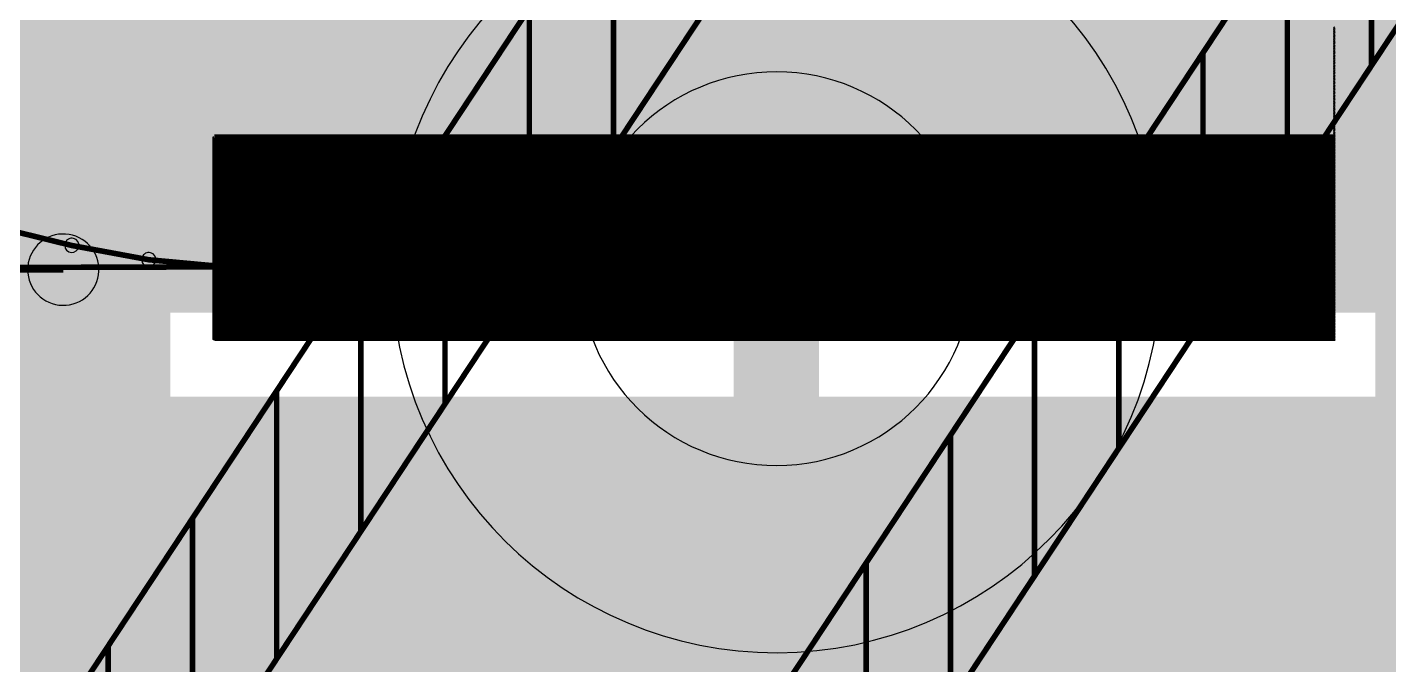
# Model space of a CAD drawing. Extents: x -57 to 2380, y -38 to 1737.
# Drawn here: x 62.5 to 157.9, y 458.9 to 503.6 of the extents above; entities that cross this region are included whole.
import ezdxf

# ---------------------------------------------------------------- set-up
doc = ezdxf.new("R2010")
doc.units = 9
for name, color, linetype, true_color in [('BottomLayer', 7, 'Continuous', 0x0000ff), ('Document', 7, 'Continuous', 0xffffff), ('TopSilkLayer', 7, 'Continuous', 0xffff00)]:
    doc.layers.add(name, color=color, linetype=linetype, true_color=true_color)

msp = doc.modelspace()

# ---------------------------------------------------------------- hatches: boundary and pattern name
at = {"layer": 'Document'}
for points in [[(830, 1191.61), (5, 1191.61), (5, 486.61), (830, 486.61)], [(765, 375.2), (765, 475.2), (65, 475.2), (65, 375.2)]]:
    msp.add_hatch(color=256, dxfattribs=at).paths.add_polyline_path(points)

# ---------------------------------------------------------------- linework, layer by layer
at = {"layer": 'BottomLayer'}
for points, const_width in [([(1900, 215), (1860, 215), (1760, 115), (325, 115), (55, 385), (55, 725), (30, 750), (30, 1290), (160, 1420), (434.96, 1420), (490, 1475.04), (490, 1604.96)], 35), ([(85, 791.61), (125, 751.61), (125, 610), (160, 575), (160, 390), (185, 365), (215, 365), (360, 220), (830, 220), (1000, 390), (1845, 390), (1923, 468), (1923, 828), (2040, 945)], 6), ([(1259.84, 346.46), (1168.38, 255), (890, 255), (840, 205), (355, 205), (210, 350), (175, 350), (115, 410), (115, 425.2), (115, 536.61)], 6)]:
    msp.add_lwpolyline(points, dxfattribs=dict(at, const_width=const_width))
at = {"layer": 'Document', "const_width": 0.39}
for points in [[(5.07, 1381.71), (374.19, 830.22), (9.05, 277.28)], [(-0.54, 281.55), (361.76, 830.18), (-0.54, 1371.48)], [(168.54, 593.46), (150.83, 566.63), (144.92, 557.69), (127.21, 530.86), (109.49, 504.03), (91.77, 477.2), (79.96, 459.32), (62.25, 432.49), (44.53, 405.66), (26.81, 378.83), (9.1, 352), (-0.54, 337.4), (-0.54, 356.2), (26.81, 397.63), (38.62, 415.51), (91.77, 496), (103.58, 513.89), (115.4, 531.77), (127.21, 549.66), (156.73, 594.37)], [(162.64, 528.66), (144.92, 501.83), (133.11, 483.95), (127.21, 475), (109.49, 448.17), (91.77, 421.35), (74.06, 394.52), (38.62, 340.86), (-0.54, 281.55)], [(38.62, 322.07), (50.43, 339.95), (68.15, 366.78), (79.96, 384.67), (91.77, 402.55), (103.58, 420.44), (121.3, 447.26), (133.11, 465.15), (144.92, 483.04), (156.73, 500.92), (174.45, 527.75)], [(156.73, 500.92), (156.73, 519.72)], [(103.58, 495.09), (103.58, 513.89)], [(150.83, 491.98), (150.83, 510.77)], [(97.68, 486.15), (97.68, 504.94)], [(144.92, 483.04), (144.92, 501.83)], [(154.2, 495.91), (75.6, 495.91)], [(75.6, 495.81), (154.2, 495.81)], [(154.2, 495.71), (75.6, 495.71)], [(75.6, 495.61), (154.2, 495.61)], [(154.2, 495.51), (75.6, 495.51)], [(75.6, 495.41), (154.2, 495.41)], [(154.2, 495.31), (75.6, 495.31)], [(91.77, 477.2), (91.77, 496)], [(75.6, 495.21), (154.2, 495.21)], [(154.2, 495.11), (75.6, 495.11)], [(75.6, 495.01), (154.2, 495.01)], [(154.2, 494.91), (75.6, 494.91)], [(75.6, 494.81), (154.2, 494.81)], [(154.2, 494.71), (75.6, 494.71)], [(75.6, 494.61), (154.2, 494.61)], [(154.2, 494.51), (75.6, 494.51)], [(75.6, 494.41), (154.2, 494.41)], [(154.2, 494.31), (75.6, 494.31)], [(75.6, 494.21), (154.2, 494.21)], [(154.2, 494.11), (75.6, 494.11)], [(75.6, 494.01), (154.2, 494.01)], [(154.2, 493.91), (75.6, 493.91)], [(75.6, 493.81), (154.2, 493.81)], [(154.2, 493.71), (75.6, 493.71)], [(75.6, 493.61), (154.2, 493.61)], [(154.2, 493.51), (75.6, 493.51)], [(75.6, 493.41), (154.2, 493.41)], [(154.2, 493.31), (75.6, 493.31)], [(75.6, 493.21), (154.2, 493.21)], [(154.2, 493.11), (75.6, 493.11)], [(75.6, 493.01), (154.2, 493.01)], [(154.2, 492.91), (75.6, 492.91)], [(75.6, 492.81), (154.2, 492.81)], [(154.2, 492.71), (75.6, 492.71)], [(75.6, 492.61), (154.2, 492.61)], [(154.2, 492.51), (75.6, 492.51)], [(139.02, 474.09), (139.02, 492.89)], [(75.6, 492.41), (154.2, 492.41)], [(154.2, 492.31), (75.6, 492.31)], [(75.6, 492.21), (154.2, 492.21)], [(154.2, 492.11), (75.6, 492.11)], [(75.6, 492.01), (154.2, 492.01)], [(154.2, 491.91), (75.6, 491.91)], [(75.6, 491.81), (154.2, 491.81)], [(154.2, 491.71), (75.6, 491.71)], [(75.6, 491.61), (154.2, 491.61)], [(154.2, 491.51), (75.6, 491.51)], [(75.6, 491.41), (154.2, 491.41)], [(154.2, 491.31), (75.6, 491.31)], [(75.6, 491.21), (154.2, 491.21)], [(154.2, 491.11), (75.6, 491.11)], [(75.6, 491.01), (154.2, 491.01)], [(154.2, 490.91), (75.6, 490.91)], [(75.6, 490.81), (154.2, 490.81)], [(154.2, 490.71), (75.6, 490.71)], [(75.6, 490.61), (154.2, 490.61)], [(60.3, 489.61), (65.6, 488.31), (71, 487.31), (76.4, 486.81), (1.9, 486.61), (65, 486.61)], [(154.2, 490.51), (75.6, 490.51)], [(75.6, 490.41), (154.2, 490.41)], [(154.2, 490.31), (75.6, 490.31)], [(75.6, 490.21), (154.2, 490.21)], [(154.2, 490.11), (75.6, 490.11)], [(75.6, 490.01), (154.2, 490.01)], [(154.2, 489.91), (75.6, 489.91)], [(75.6, 489.81), (154.2, 489.81)], [(154.2, 489.71), (75.6, 489.71)], [(75.6, 489.61), (154.2, 489.61)], [(154.2, 489.51), (75.6, 489.51)], [(75.6, 489.41), (154.2, 489.41)], [(154.2, 489.31), (75.6, 489.31)], [(75.6, 489.21), (154.2, 489.21)], [(154.2, 489.11), (75.6, 489.11)], [(75.6, 489.01), (154.2, 489.01)], [(154.2, 488.91), (75.6, 488.91)], [(75.6, 488.81), (154.2, 488.81)], [(154.2, 488.71), (75.6, 488.71)], [(75.6, 488.61), (154.2, 488.61)], [(154.2, 488.51), (75.6, 488.51)], [(75.6, 488.41), (154.2, 488.41)], [(154.2, 488.31), (75.6, 488.31)], [(75.6, 488.21), (154.2, 488.21)], [(154.2, 488.11), (75.6, 488.11)], [(75.6, 488.01), (154.2, 488.01)], [(154.2, 487.91), (75.6, 487.91)], [(75.6, 487.81), (154.2, 487.81)], [(154.2, 487.71), (75.6, 487.71)], [(75.6, 487.61), (154.2, 487.61)], [(154.2, 487.51), (75.6, 487.51)], [(75.6, 487.41), (154.2, 487.41)], [(154.2, 487.31), (75.6, 487.31)], [(75.6, 487.21), (154.2, 487.21)], [(154.2, 487.11), (75.6, 487.11)], [(75.6, 487.01), (154.2, 487.01)], [(154.2, 486.91), (75.6, 486.91)], [(75.6, 486.81), (76.4, 486.81), (154.2, 486.81)], [(85.87, 468.26), (85.87, 487.06)], [(154.2, 486.71), (75.6, 486.71)], [(154.2, 486.51), (75.6, 486.51)], [(75.6, 486.41), (154.2, 486.41)], [(154.2, 486.31), (75.6, 486.31)], [(75.6, 486.21), (154.2, 486.21)], [(154.2, 486.11), (75.6, 486.11)], [(75.6, 486.01), (154.2, 486.01)], [(154.2, 485.91), (75.6, 485.91)], [(75.6, 485.81), (154.2, 485.81)], [(154.2, 485.71), (75.6, 485.71)], [(75.6, 485.61), (154.2, 485.61)], [(154.2, 485.51), (75.6, 485.51)], [(75.6, 485.41), (154.2, 485.41)], [(154.2, 485.31), (75.6, 485.31)], [(75.6, 485.21), (154.2, 485.21)], [(154.2, 485.11), (75.6, 485.11)], [(75.6, 485.01), (154.2, 485.01)], [(154.2, 484.91), (75.6, 484.91)], [(75.6, 484.81), (154.2, 484.81)], [(154.2, 484.71), (75.6, 484.71)], [(75.6, 484.61), (154.2, 484.61)], [(154.2, 484.51), (75.6, 484.51)], [(75.6, 484.41), (154.2, 484.41)], [(154.2, 484.31), (75.6, 484.31)], [(75.6, 484.21), (154.2, 484.21)], [(154.2, 484.11), (75.6, 484.11)], [(75.6, 484.01), (154.2, 484.01)], [(154.2, 483.91), (75.6, 483.91)], [(133.11, 465.15), (133.11, 483.95)], [(75.6, 483.81), (154.2, 483.81)], [(154.2, 483.71), (75.6, 483.71)], [(75.6, 483.61), (154.2, 483.61)], [(154.2, 483.51), (75.6, 483.51)], [(75.6, 483.41), (154.2, 483.41)], [(154.2, 483.31), (75.6, 483.31)], [(75.6, 483.21), (154.2, 483.21)], [(154.2, 483.11), (75.6, 483.11)], [(75.6, 483.01), (154.2, 483.01)], [(154.2, 482.91), (75.6, 482.91)], [(75.6, 482.81), (154.2, 482.81)], [(154.2, 482.71), (75.6, 482.71)], [(75.6, 482.61), (154.2, 482.61)], [(154.2, 482.51), (75.6, 482.51)], [(75.6, 482.41), (154.2, 482.41)], [(154.2, 482.31), (75.6, 482.31)], [(75.6, 482.21), (154.2, 482.21)], [(154.2, 482.11), (75.6, 482.11)], [(75.6, 482.01), (154.2, 482.01)], [(154.2, 481.91), (75.6, 481.91)], [(75.6, 481.81), (154.2, 481.81)], [(79.96, 459.32), (79.96, 478.11)], [(127.21, 456.21), (127.21, 475)], [(74.06, 450.37), (74.06, 469.17)], [(121.3, 447.26), (121.3, 466.06)], [(68.15, 441.43), (68.15, 460.23)]]:
    msp.add_lwpolyline(points, dxfattribs=at)
at = {"layer": 'Document'}
for points, const_width in [([(1.9, 1186.61), (1.9, 486.61), (828.7, 486.61), (828.7, 1186.61), (1.9, 1186.61)], 6), ([(765, 586.61), (765, 486.61), (65, 486.61), (65, 586.61), (765, 586.61)], 5)]:
    msp.add_lwpolyline(points, close=True, dxfattribs=dict(at, const_width=const_width))
for centre, radius, start, end in [((115, 486.76), 27, 180.31831, 179.68169), ((154.13, 503.564), 0.05, 66.8699, 6.8699), ((154.13, 503.464), 0.05, 66.8699, 6.8699), ((154.13, 503.364), 0.05, 66.8699, 6.8699), ((154.13, 503.264), 0.05, 66.8699, 6.8699), ((154.13, 503.164), 0.05, 66.8699, 6.8699), ((154.13, 503.064), 0.05, 66.8699, 6.8699), ((154.13, 502.964), 0.05, 66.8699, 6.8699), ((154.13, 502.864), 0.05, 66.8699, 6.8699), ((154.13, 502.764), 0.05, 66.8699, 6.8699), ((154.13, 502.664), 0.05, 66.8699, 6.8699), ((154.13, 502.564), 0.05, 66.8699, 6.8699), ((154.13, 502.464), 0.05, 66.8699, 6.8699), ((154.13, 502.364), 0.05, 66.8699, 6.8699), ((154.13, 502.264), 0.05, 66.8699, 6.8699), ((154.13, 502.164), 0.05, 66.8699, 6.8699), ((154.13, 502.064), 0.05, 66.8699, 6.8699), ((154.13, 501.964), 0.05, 66.8699, 6.8699), ((154.13, 501.864), 0.05, 66.8699, 6.8699), ((154.13, 501.764), 0.05, 66.8699, 6.8699), ((154.13, 501.664), 0.05, 66.8699, 6.8699), ((154.13, 501.564), 0.05, 66.8699, 6.8699), ((154.13, 501.464), 0.05, 66.8699, 6.8699), ((154.13, 501.364), 0.05, 66.8699, 6.8699), ((154.13, 501.264), 0.05, 66.8699, 6.8699), ((115, 486.685), 13.8, 180.31139, 179.68861), ((154.13, 501.164), 0.05, 66.8699, 6.8699), ((154.13, 501.064), 0.05, 66.8699, 6.8699), ((154.13, 500.964), 0.05, 66.8699, 6.8699), ((154.13, 500.864), 0.05, 66.8699, 6.8699), ((154.13, 500.764), 0.05, 66.8699, 6.8699), ((154.13, 500.664), 0.05, 66.8699, 6.8699), ((154.13, 500.564), 0.05, 66.8699, 6.8699), ((154.13, 500.464), 0.05, 66.8699, 6.8699), ((154.13, 500.364), 0.05, 66.8699, 6.8699), ((154.13, 500.264), 0.05, 66.8699, 6.8699), ((154.13, 500.164), 0.05, 66.8699, 6.8699), ((154.13, 500.064), 0.05, 66.8699, 6.8699), ((154.13, 499.964), 0.05, 66.8699, 6.8699), ((154.13, 499.864), 0.05, 66.8699, 6.8699), ((154.13, 499.764), 0.05, 66.8699, 6.8699), ((154.13, 499.664), 0.05, 66.8699, 6.8699), ((154.13, 499.564), 0.05, 66.8699, 6.8699), ((154.13, 499.464), 0.05, 66.8699, 6.8699), ((154.13, 499.364), 0.05, 66.8699, 6.8699), ((154.13, 499.264), 0.05, 66.8699, 6.8699), ((154.13, 499.164), 0.05, 66.8699, 6.8699), ((154.13, 499.064), 0.05, 66.8699, 6.8699), ((154.13, 498.964), 0.05, 66.8699, 6.8699), ((154.13, 498.864), 0.05, 66.8699, 6.8699), ((154.13, 498.764), 0.05, 66.8699, 6.8699), ((154.13, 498.664), 0.05, 66.8699, 6.8699), ((154.13, 498.564), 0.05, 66.8699, 6.8699), ((154.13, 498.464), 0.05, 66.8699, 6.8699), ((154.13, 498.364), 0.05, 66.8699, 6.8699), ((154.13, 498.264), 0.05, 66.8699, 6.8699), ((154.13, 498.164), 0.05, 66.8699, 6.8699), ((154.13, 498.064), 0.05, 66.8699, 6.8699), ((154.13, 497.964), 0.05, 66.8699, 6.8699), ((154.13, 497.864), 0.05, 66.8699, 6.8699), ((154.13, 497.764), 0.05, 66.8699, 6.8699), ((154.13, 497.664), 0.05, 66.8699, 6.8699), ((154.13, 497.564), 0.05, 66.8699, 6.8699), ((154.13, 497.464), 0.05, 66.8699, 6.8699), ((154.13, 497.364), 0.05, 66.8699, 6.8699), ((154.13, 497.264), 0.05, 66.8699, 6.8699), ((154.13, 497.164), 0.05, 66.8699, 6.8699), ((154.13, 497.064), 0.05, 66.8699, 6.8699), ((154.13, 496.964), 0.05, 66.8699, 6.8699), ((154.13, 496.864), 0.05, 66.8699, 6.8699), ((154.13, 496.764), 0.05, 66.8699, 6.8699), ((154.13, 496.664), 0.05, 66.8699, 6.8699), ((154.13, 496.564), 0.05, 66.8699, 6.8699), ((154.13, 496.464), 0.05, 66.8699, 6.8699), ((75.53, 495.864), 0.05, 66.8699, 6.8699), ((75.53, 495.764), 0.05, 66.8699, 6.8699), ((75.53, 495.664), 0.05, 66.8699, 6.8699), ((75.53, 495.564), 0.05, 66.8699, 6.8699), ((75.53, 495.464), 0.05, 66.8699, 6.8699), ((154.13, 496.364), 0.05, 66.8699, 6.8699), ((154.13, 496.264), 0.05, 66.8699, 6.8699), ((154.13, 496.164), 0.05, 66.8699, 6.8699), ((154.13, 496.064), 0.05, 66.8699, 6.8699), ((154.13, 495.964), 0.05, 66.8699, 6.8699), ((154.13, 495.864), 0.05, 66.8699, 6.8699), ((154.13, 495.764), 0.05, 66.8699, 6.8699), ((154.13, 495.664), 0.05, 66.8699, 6.8699), ((154.13, 495.564), 0.05, 66.8699, 6.8699), ((154.13, 495.464), 0.05, 66.8699, 6.8699), ((75.53, 495.364), 0.05, 66.8699, 6.8699), ((75.53, 495.264), 0.05, 66.8699, 6.8699), ((75.53, 495.164), 0.05, 66.8699, 6.8699), ((75.53, 495.064), 0.05, 66.8699, 6.8699), ((75.53, 494.964), 0.05, 66.8699, 6.8699), ((75.53, 494.864), 0.05, 66.8699, 6.8699), ((75.53, 494.764), 0.05, 66.8699, 6.8699), ((75.53, 494.664), 0.05, 66.8699, 6.8699), ((75.53, 494.564), 0.05, 66.8699, 6.8699), ((154.13, 495.364), 0.05, 66.8699, 6.8699), ((154.13, 495.264), 0.05, 66.8699, 6.8699), ((154.13, 495.164), 0.05, 66.8699, 6.8699), ((154.13, 495.064), 0.05, 66.8699, 6.8699), ((154.13, 494.964), 0.05, 66.8699, 6.8699), ((154.13, 494.864), 0.05, 66.8699, 6.8699), ((154.13, 494.764), 0.05, 66.8699, 6.8699), ((154.13, 494.664), 0.05, 66.8699, 6.8699), ((154.13, 494.564), 0.05, 66.8699, 6.8699), ((75.53, 494.464), 0.05, 66.8699, 6.8699), ((75.53, 494.364), 0.05, 66.8699, 6.8699), ((75.53, 494.264), 0.05, 66.8699, 6.8699), ((75.53, 494.164), 0.05, 66.8699, 6.8699), ((75.53, 494.064), 0.05, 66.8699, 6.8699), ((75.53, 493.964), 0.05, 66.8699, 6.8699), ((75.53, 493.864), 0.05, 66.8699, 6.8699), ((75.53, 493.764), 0.05, 66.8699, 6.8699), ((75.53, 493.664), 0.05, 66.8699, 6.8699), ((75.53, 493.564), 0.05, 66.8699, 6.8699), ((154.13, 494.464), 0.05, 66.8699, 6.8699), ((154.13, 494.364), 0.05, 66.8699, 6.8699), ((154.13, 494.264), 0.05, 66.8699, 6.8699), ((154.13, 494.164), 0.05, 66.8699, 6.8699), ((154.13, 494.064), 0.05, 66.8699, 6.8699), ((154.13, 493.964), 0.05, 66.8699, 6.8699), ((154.13, 493.864), 0.05, 66.8699, 6.8699), ((154.13, 493.764), 0.05, 66.8699, 6.8699), ((154.13, 493.664), 0.05, 66.8699, 6.8699), ((154.13, 493.564), 0.05, 66.8699, 6.8699), ((75.53, 493.464), 0.05, 66.8699, 6.8699), ((75.53, 493.364), 0.05, 66.8699, 6.8699), ((75.53, 493.264), 0.05, 66.8699, 6.8699), ((75.53, 493.164), 0.05, 66.8699, 6.8699), ((75.53, 493.064), 0.05, 66.8699, 6.8699), ((75.53, 492.964), 0.05, 66.8699, 6.8699), ((75.53, 492.864), 0.05, 66.8699, 6.8699), ((75.53, 492.764), 0.05, 66.8699, 6.8699), ((75.53, 492.664), 0.05, 66.8699, 6.8699), ((154.13, 493.464), 0.05, 66.8699, 6.8699), ((154.13, 493.364), 0.05, 66.8699, 6.8699), ((154.13, 493.264), 0.05, 66.8699, 6.8699), ((154.13, 493.164), 0.05, 66.8699, 6.8699), ((154.13, 493.064), 0.05, 66.8699, 6.8699), ((154.13, 492.964), 0.05, 66.8699, 6.8699), ((154.13, 492.864), 0.05, 66.8699, 6.8699), ((154.13, 492.764), 0.05, 66.8699, 6.8699), ((154.13, 492.664), 0.05, 66.8699, 6.8699), ((75.53, 492.564), 0.05, 66.8699, 6.8699), ((75.53, 492.464), 0.05, 66.8699, 6.8699), ((75.53, 492.364), 0.05, 66.8699, 6.8699), ((75.53, 492.264), 0.05, 66.8699, 6.8699), ((75.53, 492.164), 0.05, 66.8699, 6.8699), ((75.53, 492.064), 0.05, 66.8699, 6.8699), ((75.53, 491.964), 0.05, 66.8699, 6.8699), ((75.53, 491.864), 0.05, 66.8699, 6.8699), ((75.53, 491.764), 0.05, 66.8699, 6.8699), ((75.53, 491.664), 0.05, 66.8699, 6.8699), ((154.13, 492.564), 0.05, 66.8699, 6.8699), ((154.13, 492.464), 0.05, 66.8699, 6.8699), ((154.13, 492.364), 0.05, 66.8699, 6.8699), ((154.13, 492.264), 0.05, 66.8699, 6.8699), ((154.13, 492.164), 0.05, 66.8699, 6.8699), ((154.13, 492.064), 0.05, 66.8699, 6.8699), ((154.13, 491.964), 0.05, 66.8699, 6.8699), ((154.13, 491.864), 0.05, 66.8699, 6.8699), ((154.13, 491.764), 0.05, 66.8699, 6.8699), ((154.13, 491.664), 0.05, 66.8699, 6.8699), ((75.53, 491.564), 0.05, 66.8699, 6.8699), ((75.53, 491.464), 0.05, 66.8699, 6.8699), ((75.53, 491.364), 0.05, 66.8699, 6.8699), ((75.53, 491.264), 0.05, 66.8699, 6.8699), ((75.53, 491.164), 0.05, 66.8699, 6.8699), ((75.53, 491.064), 0.05, 66.8699, 6.8699), ((75.53, 490.964), 0.05, 66.8699, 6.8699), ((75.53, 490.864), 0.05, 66.8699, 6.8699), ((75.53, 490.764), 0.05, 66.8699, 6.8699), ((154.13, 491.564), 0.05, 66.8699, 6.8699), ((154.13, 491.464), 0.05, 66.8699, 6.8699), ((154.13, 491.364), 0.05, 66.8699, 6.8699), ((154.13, 491.264), 0.05, 66.8699, 6.8699), ((154.13, 491.164), 0.05, 66.8699, 6.8699), ((154.13, 491.064), 0.05, 66.8699, 6.8699), ((154.13, 490.964), 0.05, 66.8699, 6.8699), ((154.13, 490.864), 0.05, 66.8699, 6.8699), ((154.13, 490.764), 0.05, 66.8699, 6.8699), ((75.53, 490.664), 0.05, 66.8699, 6.8699), ((75.53, 490.564), 0.05, 66.8699, 6.8699), ((75.53, 490.464), 0.05, 66.8699, 6.8699), ((75.53, 490.364), 0.05, 66.8699, 6.8699), ((75.53, 490.264), 0.05, 66.8699, 6.8699), ((75.53, 490.164), 0.05, 66.8699, 6.8699), ((75.53, 490.064), 0.05, 66.8699, 6.8699), ((75.53, 489.964), 0.05, 66.8699, 6.8699), ((75.53, 489.864), 0.05, 66.8699, 6.8699), ((75.53, 489.764), 0.05, 66.8699, 6.8699), ((154.13, 490.664), 0.05, 66.8699, 6.8699), ((154.13, 490.564), 0.05, 66.8699, 6.8699), ((154.13, 490.464), 0.05, 66.8699, 6.8699), ((154.13, 490.364), 0.05, 66.8699, 6.8699), ((154.13, 490.264), 0.05, 66.8699, 6.8699), ((154.13, 490.164), 0.05, 66.8699, 6.8699), ((154.13, 490.064), 0.05, 66.8699, 6.8699), ((154.13, 489.964), 0.05, 66.8699, 6.8699), ((154.13, 489.864), 0.05, 66.8699, 6.8699), ((154.13, 489.764), 0.05, 66.8699, 6.8699), ((65, 486.617), 2.5, 180.14948, 174.87142), ((65.6, 488.319), 0.5, 181.05209, 160.02326), ((65.6, 488.319), 0.5, 181.05209, 160.02326), ((65.6, 488.319), 0.5, 181.05209, 160.02326), ((75.53, 489.664), 0.05, 66.8699, 6.8699), ((75.53, 489.564), 0.05, 66.8699, 6.8699), ((75.53, 489.464), 0.05, 66.8699, 6.8699), ((75.53, 489.364), 0.05, 66.8699, 6.8699), ((75.53, 489.264), 0.05, 66.8699, 6.8699), ((75.53, 489.164), 0.05, 66.8699, 6.8699), ((75.53, 489.064), 0.05, 66.8699, 6.8699), ((75.53, 488.964), 0.05, 66.8699, 6.8699), ((75.53, 488.864), 0.05, 66.8699, 6.8699), ((154.13, 489.664), 0.05, 66.8699, 6.8699), ((154.13, 489.564), 0.05, 66.8699, 6.8699), ((154.13, 489.464), 0.05, 66.8699, 6.8699), ((154.13, 489.364), 0.05, 66.8699, 6.8699), ((154.13, 489.264), 0.05, 66.8699, 6.8699), ((154.13, 489.164), 0.05, 66.8699, 6.8699), ((154.13, 489.064), 0.05, 66.8699, 6.8699), ((154.13, 488.964), 0.05, 66.8699, 6.8699), ((154.13, 488.864), 0.05, 66.8699, 6.8699), ((75.53, 488.764), 0.05, 66.8699, 6.8699), ((75.53, 488.664), 0.05, 66.8699, 6.8699), ((75.53, 488.564), 0.05, 66.8699, 6.8699), ((75.53, 488.464), 0.05, 66.8699, 6.8699), ((75.53, 488.364), 0.05, 66.8699, 6.8699), ((75.53, 488.264), 0.05, 66.8699, 6.8699), ((75.53, 488.164), 0.05, 66.8699, 6.8699), ((75.53, 488.064), 0.05, 66.8699, 6.8699), ((75.53, 487.964), 0.05, 66.8699, 6.8699), ((75.53, 487.864), 0.05, 66.8699, 6.8699), ((154.13, 488.764), 0.05, 66.8699, 6.8699), ((154.13, 488.664), 0.05, 66.8699, 6.8699), ((154.13, 488.564), 0.05, 66.8699, 6.8699), ((154.13, 488.464), 0.05, 66.8699, 6.8699), ((154.13, 488.364), 0.05, 66.8699, 6.8699), ((154.13, 488.264), 0.05, 66.8699, 6.8699), ((154.13, 488.164), 0.05, 66.8699, 6.8699), ((154.13, 488.064), 0.05, 66.8699, 6.8699), ((154.13, 487.964), 0.05, 66.8699, 6.8699), ((154.13, 487.864), 0.05, 66.8699, 6.8699), ((71, 487.319), 0.5, 181.05209, 160.02326), ((71, 487.319), 0.5, 181.05209, 160.02326), ((71, 487.319), 0.5, 181.05209, 160.02326), ((75.53, 487.764), 0.05, 66.8699, 6.8699), ((75.53, 487.664), 0.05, 66.8699, 6.8699), ((75.53, 487.564), 0.05, 66.8699, 6.8699), ((75.53, 487.464), 0.05, 66.8699, 6.8699), ((75.53, 487.364), 0.05, 66.8699, 6.8699), ((75.53, 487.264), 0.05, 66.8699, 6.8699), ((75.53, 487.164), 0.05, 66.8699, 6.8699), ((75.53, 487.064), 0.05, 66.8699, 6.8699), ((75.53, 486.964), 0.05, 66.8699, 6.8699), ((75.53, 486.864), 0.05, 66.8699, 6.8699), ((76.4, 486.819), 0.5, 181.05209, 160.02326), ((76.4, 486.819), 0.5, 181.05209, 160.02326), ((76.4, 486.819), 0.5, 181.05209, 160.02326), ((81.9, 486.619), 0.5, 181.05209, 160.02326), ((81.9, 486.619), 0.5, 181.05209, 160.02326), ((81.9, 486.619), 0.5, 181.05209, 160.02326), ((154.13, 487.764), 0.05, 66.8699, 6.8699), ((154.13, 487.664), 0.05, 66.8699, 6.8699), ((154.13, 487.564), 0.05, 66.8699, 6.8699), ((154.13, 487.464), 0.05, 66.8699, 6.8699), ((154.13, 487.364), 0.05, 66.8699, 6.8699), ((154.13, 487.264), 0.05, 66.8699, 6.8699), ((154.13, 487.164), 0.05, 66.8699, 6.8699), ((154.13, 487.064), 0.05, 66.8699, 6.8699), ((154.13, 486.964), 0.05, 66.8699, 6.8699), ((154.13, 486.864), 0.05, 66.8699, 6.8699), ((75.53, 486.764), 0.05, 66.8699, 6.8699), ((75.53, 486.664), 0.05, 66.8699, 6.8699), ((75.53, 486.564), 0.05, 66.8699, 6.8699), ((75.53, 486.464), 0.05, 66.8699, 6.8699), ((75.53, 486.364), 0.05, 66.8699, 6.8699), ((75.53, 486.264), 0.05, 66.8699, 6.8699), ((75.53, 486.164), 0.05, 66.8699, 6.8699), ((75.53, 486.064), 0.05, 66.8699, 6.8699), ((75.53, 485.964), 0.05, 66.8699, 6.8699), ((154.13, 486.764), 0.05, 66.8699, 6.8699), ((154.13, 486.664), 0.05, 66.8699, 6.8699), ((154.13, 486.564), 0.05, 66.8699, 6.8699), ((154.13, 486.464), 0.05, 66.8699, 6.8699), ((154.13, 486.364), 0.05, 66.8699, 6.8699), ((154.13, 486.264), 0.05, 66.8699, 6.8699), ((154.13, 486.164), 0.05, 66.8699, 6.8699), ((154.13, 486.064), 0.05, 66.8699, 6.8699), ((154.13, 485.964), 0.05, 66.8699, 6.8699), ((75.53, 485.864), 0.05, 66.8699, 6.8699), ((75.53, 485.764), 0.05, 66.8699, 6.8699), ((75.53, 485.664), 0.05, 66.8699, 6.8699), ((75.53, 485.564), 0.05, 66.8699, 6.8699), ((75.53, 485.464), 0.05, 66.8699, 6.8699), ((75.53, 485.364), 0.05, 66.8699, 6.8699), ((75.53, 485.264), 0.05, 66.8699, 6.8699), ((75.53, 485.164), 0.05, 66.8699, 6.8699), ((75.53, 485.064), 0.05, 66.8699, 6.8699), ((75.53, 484.964), 0.05, 66.8699, 6.8699), ((154.13, 485.864), 0.05, 66.8699, 6.8699), ((154.13, 485.764), 0.05, 66.8699, 6.8699), ((154.13, 485.664), 0.05, 66.8699, 6.8699), ((154.13, 485.564), 0.05, 66.8699, 6.8699), ((154.13, 485.464), 0.05, 66.8699, 6.8699), ((154.13, 485.364), 0.05, 66.8699, 6.8699), ((154.13, 485.264), 0.05, 66.8699, 6.8699), ((154.13, 485.164), 0.05, 66.8699, 6.8699), ((154.13, 485.064), 0.05, 66.8699, 6.8699), ((154.13, 484.964), 0.05, 66.8699, 6.8699), ((75.53, 484.864), 0.05, 66.8699, 6.8699), ((75.53, 484.764), 0.05, 66.8699, 6.8699), ((75.53, 484.664), 0.05, 66.8699, 6.8699), ((75.53, 484.564), 0.05, 66.8699, 6.8699), ((75.53, 484.464), 0.05, 66.8699, 6.8699), ((75.53, 484.364), 0.05, 66.8699, 6.8699), ((75.53, 484.264), 0.05, 66.8699, 6.8699), ((75.53, 484.164), 0.05, 66.8699, 6.8699), ((75.53, 484.064), 0.05, 66.8699, 6.8699), ((154.13, 484.864), 0.05, 66.8699, 6.8699), ((154.13, 484.764), 0.05, 66.8699, 6.8699), ((154.13, 484.664), 0.05, 66.8699, 6.8699), ((154.13, 484.564), 0.05, 66.8699, 6.8699), ((154.13, 484.464), 0.05, 66.8699, 6.8699), ((154.13, 484.364), 0.05, 66.8699, 6.8699), ((154.13, 484.264), 0.05, 66.8699, 6.8699), ((154.13, 484.164), 0.05, 66.8699, 6.8699), ((154.13, 484.064), 0.05, 66.8699, 6.8699), ((75.53, 483.964), 0.05, 66.8699, 6.8699), ((75.53, 483.864), 0.05, 66.8699, 6.8699), ((75.53, 483.764), 0.05, 66.8699, 6.8699), ((75.53, 483.664), 0.05, 66.8699, 6.8699), ((75.53, 483.564), 0.05, 66.8699, 6.8699), ((75.53, 483.464), 0.05, 66.8699, 6.8699), ((75.53, 483.364), 0.05, 66.8699, 6.8699), ((75.53, 483.264), 0.05, 66.8699, 6.8699), ((75.53, 483.164), 0.05, 66.8699, 6.8699), ((75.53, 483.064), 0.05, 66.8699, 6.8699), ((154.13, 483.964), 0.05, 66.8699, 6.8699), ((154.13, 483.864), 0.05, 66.8699, 6.8699), ((154.13, 483.764), 0.05, 66.8699, 6.8699), ((154.13, 483.664), 0.05, 66.8699, 6.8699), ((154.13, 483.564), 0.05, 66.8699, 6.8699), ((154.13, 483.464), 0.05, 66.8699, 6.8699), ((154.13, 483.364), 0.05, 66.8699, 6.8699), ((154.13, 483.264), 0.05, 66.8699, 6.8699), ((154.13, 483.164), 0.05, 66.8699, 6.8699), ((154.13, 483.064), 0.05, 66.8699, 6.8699), ((75.53, 482.964), 0.05, 66.8699, 6.8699), ((75.53, 482.864), 0.05, 66.8699, 6.8699), ((75.53, 482.764), 0.05, 66.8699, 6.8699), ((75.53, 482.664), 0.05, 66.8699, 6.8699), ((75.53, 482.564), 0.05, 66.8699, 6.8699), ((75.53, 482.464), 0.05, 66.8699, 6.8699), ((75.53, 482.364), 0.05, 66.8699, 6.8699), ((75.53, 482.264), 0.05, 66.8699, 6.8699), ((75.53, 482.164), 0.05, 66.8699, 6.8699), ((154.13, 482.964), 0.05, 66.8699, 6.8699), ((154.13, 482.864), 0.05, 66.8699, 6.8699), ((154.13, 482.764), 0.05, 66.8699, 6.8699), ((154.13, 482.664), 0.05, 66.8699, 6.8699), ((154.13, 482.564), 0.05, 66.8699, 6.8699), ((154.13, 482.464), 0.05, 66.8699, 6.8699), ((154.13, 482.364), 0.05, 66.8699, 6.8699), ((154.13, 482.264), 0.05, 66.8699, 6.8699), ((154.13, 482.164), 0.05, 66.8699, 6.8699), ((75.53, 482.064), 0.05, 66.8699, 6.8699), ((75.53, 481.964), 0.05, 66.8699, 6.8699), ((75.53, 481.864), 0.05, 66.8699, 6.8699), ((75.53, 481.764), 0.05, 66.8699, 6.8699), ((154.13, 482.064), 0.05, 66.8699, 6.8699), ((154.13, 481.964), 0.05, 66.8699, 6.8699), ((154.13, 481.864), 0.05, 66.8699, 6.8699), ((154.13, 481.764), 0.05, 66.8699, 6.8699)]:
    msp.add_arc(centre, radius, start, end, dxfattribs=at)
at = {"layer": 'TopSilkLayer', "const_width": 5}
for points in [[(1.9, 1186.61), (1.9, 486.61), (828.7, 486.61), (828.7, 1186.61), (1.9, 1186.61)], [(65, 375.2), (65, 475.2), (765, 475.2), (765, 375.2), (65, 375.2)]]:
    msp.add_lwpolyline(points, close=True, dxfattribs=at)
msp.add_lwpolyline([(765, 486.61), (765, 586.61), (65, 586.61), (65, 486.61)], dxfattribs=at)

doc.saveas('drawing.dxf')
